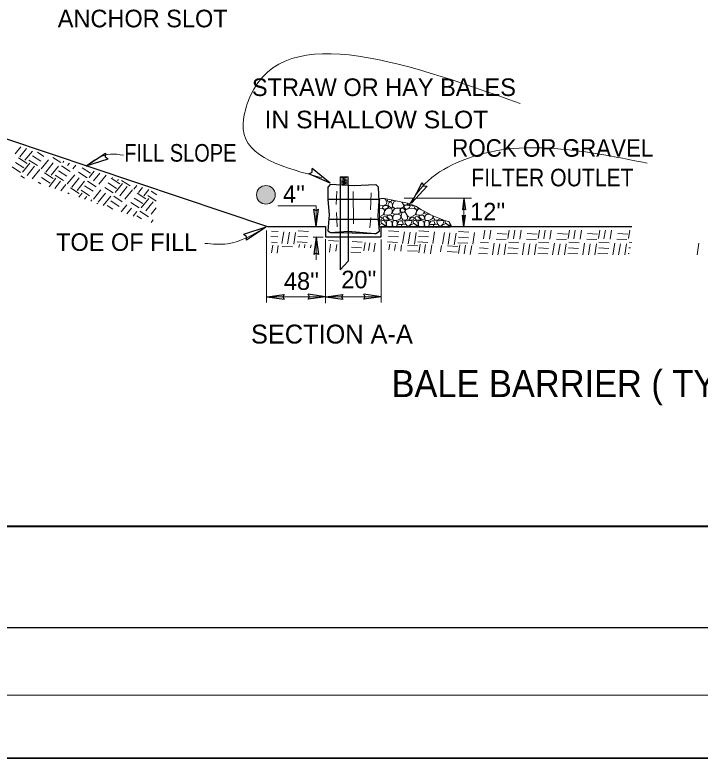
# Model space of a CAD drawing. Extents: x -120 to 879, y -38 to 233.
# Drawn here: x 571.1 to 621.8, y -38.3 to 16.6 of the extents above; entities that cross this region are included whole.
import ezdxf
from ezdxf.enums import TextEntityAlignment as Align

# ---------------------------------------------------------------- set-up
doc = ezdxf.new("R2010")
doc.units = 0
doc.header["$LTSCALE"] = 0.52
doc.layers.add('1', color=7, linetype='Continuous', lineweight=13)

msp = doc.modelspace()

# ---------------------------------------------------------------- hatches: boundary and pattern name
at = {"layer": '1'}
msp.add_hatch(color=256, dxfattribs=at).paths.add_polyline_path([(590.3531, 3.3192, 1), (588.9769, 3.3192, 1)])

# ---------------------------------------------------------------- linework, layer by layer
for p, q in [((571.1284, 6.3537), (571.5493, 6.8749)), ((571.4684, 6.1188), (571.9663, 6.7357)), ((571.376, 6.0583), (572.0147, 5.6436)), ((571.8566, 5.8773), (572.4049, 6.5565)), ((572.4075, 6.2139), (573.0282, 5.8117)), ((572.7842, 6.4629), (573.2633, 6.1519)), ((573.9254, 6.0823), (574.5179, 5.6982)), ((571.159, 5.7056), (571.7798, 5.3033)), ((571.6721, 4.9881), (572.2204, 5.6673)), ((572.1548, 5.8861), (572.7755, 5.4838)), ((573.0588, 5.2393), (573.607, 5.9184)), ((573.3987, 5.0044), (573.947, 5.6836)), ((574.663, 5.7108), (574.7428, 5.8096)), ((575.0031, 5.476), (575.16, 5.6704)), ((575.3913, 5.2344), (575.6194, 5.5172)), ((570.9062, 5.3778), (571.5269, 4.9755)), ((572.0121, 4.7532), (572.5604, 5.4325)), ((572.4003, 4.5118), (572.9485, 5.191)), ((573.7869, 4.7628), (574.3351, 5.4421)), ((574.3378, 5.0995), (574.9585, 4.6972)), ((574.5549, 5.4521), (575.1935, 5.0375)), ((575.8274, 4.986), (576.4483, 4.5838)), ((576.0802, 5.3139), (576.701, 4.9116)), ((576.5933, 4.5964), (576.9724, 5.0658)), ((571.5639, 4.7293), (571.8296, 4.5569)), ((573.0892, 4.5911), (573.71, 4.1889)), ((573.3063, 4.9437), (573.945, 4.5293)), ((573.6421, 3.923), (574.1508, 4.5528)), ((574.085, 4.7716), (574.7057, 4.3694)), ((574.989, 4.1248), (575.5373, 4.8039)), ((575.329, 3.8899), (575.8773, 4.5693)), ((576.9333, 4.3615), (577.3895, 4.9268)), ((577.3215, 4.12), (577.8489, 4.7735)), ((578.2276, 4.552), (578.8663, 4.1374)), ((578.32, 4.6126), (578.3224, 4.6155)), ((578.7081, 4.3711), (578.7817, 4.4623)), ((572.8365, 4.2633), (573.0328, 4.136)), ((574.0553, 3.7785), (574.4907, 4.318)), ((574.5099, 3.6195), (574.8788, 4.0765)), ((575.7171, 3.6484), (576.2654, 4.3276)), ((576.2681, 3.985), (576.8888, 3.5828)), ((576.4851, 4.3376), (577.1238, 3.923)), ((577.7577, 3.8716), (578.3785, 3.4693)), ((578.0105, 4.1994), (578.6313, 3.7973)), ((578.5236, 3.4819), (579.0719, 4.1611)), ((578.8636, 3.2471), (579.4119, 3.9263)), ((579.0063, 4.3799), (579.627, 3.9777)), ((579.9103, 3.7331), (580.1347, 4.011)), ((580.2503, 3.4983), (580.5519, 3.8718)), ((575.0195, 3.4768), (575.1384, 3.3998)), ((575.2366, 3.8293), (575.8753, 3.4147)), ((575.8491, 3.1511), (576.081, 3.4383)), ((576.0153, 3.6572), (576.636, 3.2549)), ((576.9193, 3.0103), (577.4676, 3.6895)), ((577.2593, 2.7755), (577.8076, 3.4547)), ((579.2518, 3.0055), (579.8001, 3.6848)), ((580.1579, 3.4376), (580.7966, 3.023)), ((580.6384, 3.2567), (581.0113, 3.7186)), ((581.1893, 3.5933), (581.6128, 3.3189)), ((594.8969, 3.5903), (594.8479, 2.6103)), ((596.1157, 3.5653), (596.1452, 1.1741)), ((597.4486, 3.4575), (597.3897, 2.2031)), ((576.262, 3.0067), (576.4209, 3.2036)), ((576.7167, 2.8478), (576.8091, 2.9621)), ((577.6474, 2.5339), (578.1957, 3.2132)), ((578.1984, 2.8706), (578.8191, 2.4683)), ((578.4154, 3.2232), (579.0541, 2.8086)), ((579.688, 2.7571), (580.3088, 2.3549)), ((579.9408, 3.085), (580.5615, 2.6827)), ((580.4539, 2.3675), (581.0023, 3.0466)), ((580.7939, 2.1326), (581.3423, 2.8119)), ((580.9366, 3.2655), (581.5573, 2.8632)), ((599.0521, 2.8764), (599.0357, 2.933)), ((599.1414, 2.9113), (599.0521, 2.8764)), ((599.8927, 3.0772), (600.6052, 3.0772)), ((600.8037, 3.0772), (604.8492, 3.0772)), ((604.3057, 0.9562), (604.3057, 3.0575)), ((577.1669, 2.7148), (577.249, 2.6615)), ((577.9456, 2.5427), (578.3641, 2.2715)), ((578.9792, 2.0564), (579.3979, 2.575)), ((579.3922, 1.912), (579.7379, 2.3403)), ((581.1821, 1.8911), (581.5508, 2.348)), ((590.5541, 2.4975), (593.3783, 2.4975)), ((593.3783, 0.9759), (593.3783, 2.4975)), ((600.1527, 2.6058), (600.1385, 2.6993)), ((579.8469, 1.7529), (580.126, 2.0987)), ((580.1286, 1.7561), (580.4697, 1.5351)), ((580.3457, 2.1088), (580.9844, 1.6941)), ((594.8898, 2.0114), (594.9388, 0.953)), ((601.8354, 1.8527), (601.8352, 1.8527)), ((601.8356, 1.8526), (601.8354, 1.8527)), ((601.8357, 1.8525), (601.8356, 1.8526)), ((581.1861, 1.2846), (581.3283, 1.4606)), ((597.4192, 1.6445), (597.3407, 0.8801)), ((602.4986, 1.5142), (602.5004, 1.5763)), ((589.72, 0.6799), (589.72, -4.6288)), ((590.0878, 0.646), (590.5758, 0.6205)), ((590.855, -0.2722), (590.9903, 0.5901)), ((591.2669, -0.3056), (591.4022, 0.5568)), ((592.0443, 0.6602), (592.8048, 0.6205)), ((598.731, 0.6602), (599.4914, 0.6205)), ((599.7707, -0.2722), (599.9059, 0.5901)), ((600.1825, -0.3056), (600.3177, 0.5568)), ((600.9599, 0.6602), (601.7203, 0.6205)), ((601.9112, 0.9788), (601.9114, 0.9794)), ((601.9995, -0.2722), (602.1348, 0.5901)), ((603.909, 0.6034), (604.6694, 0.5637)), ((605.7373, 0.0563), (605.8392, 0.7064)), ((606.1943, 0.0411), (606.2985, 0.7064)), ((607.5543, 0.0896), (607.6511, 0.7064)), ((607.9662, 0.0563), (608.0681, 0.7064)), ((608.4231, 0.0411), (608.5274, 0.7064)), ((609.7832, 0.0896), (609.88, 0.7064)), ((610.1951, 0.0563), (610.297, 0.7064)), ((610.652, 0.0411), (610.7563, 0.7064)), ((612.0121, 0.0896), (612.1089, 0.7064)), ((612.424, 0.0563), (612.5259, 0.7064)), ((612.8809, 0.0411), (612.9852, 0.7064)), ((614.241, 0.0896), (614.3378, 0.7064)), ((614.6529, 0.0563), (614.7548, 0.7064)), ((615.1098, 0.0411), (615.2141, 0.7064)), ((616.4699, 0.0896), (616.5667, 0.7064)), ((590.0284, 0.2347), (590.5424, 0.2083)), ((591.7238, -0.3207), (591.859, 0.5417)), ((592.0327, 0.2463), (592.7713, 0.2083)), ((593.1713, 0.1894), (593.9107, 0.1894)), ((593.3783, -1.4972), (593.3783, 0.1894)), ((594.0832, -4.6854), (594.0832, 0.0445)), ((598.1939, -4.6476), (598.1939, 0.0139)), ((598.7193, 0.2463), (599.458, 0.2083)), ((600.6394, -0.3207), (600.7747, 0.5417)), ((600.9483, 0.2463), (601.6869, 0.2083)), ((602.7197, -0.3289), (602.855, 0.5333)), ((603.1316, -0.3623), (603.2668, 0.5001)), ((603.5885, -0.3774), (603.7237, 0.4849)), ((603.8973, 0.1896), (604.636, 0.1516)), ((604.9486, -0.3289), (605.0839, 0.5333)), ((606.6962, 0.0441), (607.4349, 0.0061)), ((606.7513, 0.4544), (607.4899, 0.4164)), ((608.9251, 0.0441), (609.6638, 0.0061)), ((608.9801, 0.4544), (609.7188, 0.4164)), ((611.154, 0.0441), (611.8927, 0.0061)), ((611.209, 0.4544), (611.9477, 0.4164)), ((613.3829, 0.0441), (614.1216, 0.0061)), ((613.4379, 0.4544), (614.1766, 0.4164)), ((615.6118, 0.0441), (616.3505, 0.0061)), ((615.6668, 0.4544), (616.4055, 0.4164)), ((590.086, -0.1813), (590.4874, -0.202)), ((590.1788, -0.3995), (590.0912, -0.9695)), ((590.577, -0.4205), (590.4893, -0.9905)), ((590.8789, -0.4928), (591.6393, -0.5325)), ((591.9777, -0.164), (592.7163, -0.202)), ((592.1378, -0.3597), (592.1035, -0.5799)), ((592.519, -0.5923), (592.5557, -0.354)), ((593.0119, -0.3737), (592.9733, -0.6092)), ((594.2953, -0.0635), (595.0341, -0.1015)), ((594.359, -0.9127), (594.4496, -0.3326)), ((594.9044, -0.343), (594.825, -0.8523)), ((596.0392, -0.1404), (596.7779, -0.1784)), ((596.9137, -0.8272), (597.0121, -0.2002)), ((597.2609, -0.7862), (597.3468, -0.2376)), ((597.6393, -0.8957), (597.7383, -0.263)), ((598.6643, -0.164), (599.403, -0.202)), ((598.7628, -0.7531), (598.8307, -0.3207)), ((599.1739, -0.7912), (599.2424, -0.354)), ((599.6265, -0.8332), (599.6993, -0.3691)), ((600.1328, -0.4043), (600.8932, -0.444)), ((600.8932, -0.164), (601.6319, -0.202)), ((600.9597, -0.9568), (601.0595, -0.3207)), ((601.3708, -0.9949), (601.4713, -0.354)), ((601.8235, -1.0368), (601.9282, -0.3691)), ((602.5756, -0.8899), (602.6484, -0.4258)), ((603.0819, -0.4611), (603.8423, -0.5008)), ((603.8423, -0.2208), (604.581, -0.2587)), ((603.9088, -1.0136), (604.0086, -0.3774)), ((604.3199, -1.0517), (604.4204, -0.4108)), ((604.7726, -1.0936), (604.8773, -0.4258)), ((605.5304, -0.1974), (606.1215, -0.2282)), ((606.4013, -1.1174), (606.536, -0.2587)), ((606.8184, -1.1174), (606.9478, -0.292)), ((607.2777, -1.1174), (607.4048, -0.3071)), ((607.59, -0.1886), (608.3504, -0.2282)), ((608.6302, -1.1174), (608.7649, -0.2587)), ((609.0473, -1.1174), (609.1767, -0.292)), ((609.5066, -1.1174), (609.6336, -0.3071)), ((609.8189, -0.1886), (610.5793, -0.2282)), ((610.8591, -1.1174), (610.9938, -0.2587)), ((611.2763, -1.1174), (611.4056, -0.292)), ((611.7355, -1.1174), (611.8625, -0.3071)), ((612.0478, -0.1886), (612.8082, -0.2282)), ((613.088, -1.1174), (613.2228, -0.2587)), ((613.5051, -1.1174), (613.6345, -0.292)), ((613.9644, -1.1174), (614.0914, -0.3071)), ((614.2767, -0.1886), (615.0371, -0.2282)), ((615.3169, -1.1174), (615.4516, -0.2587)), ((615.734, -1.1174), (615.8634, -0.292)), ((616.1933, -1.1174), (616.3203, -0.3071)), ((616.5056, -0.1886), (616.6998, -0.1987)), ((621.5347, -1.1058), (621.6694, -0.2471)), ((595.1587, -1.0768), (595.1676, -1.0201)), ((595.9533, -0.9097), (596.6921, -0.9477)), ((595.9829, -0.5547), (596.7217, -0.5927)), ((600.1212, -0.8182), (600.8598, -0.8562)), ((603.0702, -0.8749), (603.8089, -0.9129)), ((605.3668, -1.0165), (606.0331, -1.0508)), ((605.4484, -0.6076), (606.0881, -0.6405)), ((607.5233, -1.0128), (608.262, -1.0508)), ((607.5783, -0.6025), (608.317, -0.6405)), ((609.7523, -1.0128), (610.4909, -1.0508)), ((609.8072, -0.6025), (610.5459, -0.6405)), ((611.9811, -1.0128), (612.7198, -1.0508)), ((612.0361, -0.6025), (612.7748, -0.6405)), ((614.21, -1.0128), (614.9488, -1.0508)), ((614.265, -0.6025), (615.0037, -0.6405)), ((616.4389, -1.0128), (616.513, -1.0166)), ((616.4939, -0.6025), (616.6063, -0.6082)), ((589.7496, -4.2115), (594.1411, -4.2115)), ((598.1939, -4.2115), (594.1411, -4.2115)), ((512.733, -33.6698), (872.7477, -33.6698))]:
    msp.add_line(p, q, dxfattribs=at)
at = {"layer": '1', "lineweight": 25}
for p, q in [((576.3739, 5.4636), (577.8098, 6.4087)), ((576.3739, 5.4636), (578.0115, 5.9863)), ((594.4142, 4.1752), (593.0878, 5.2686)), ((594.4142, 4.1752), (592.8421, 4.8703)), ((595.7532, 4.0651), (595.7532, -1.5765)), ((600.4151, 2.6924), (601.2033, 4.22)), ((600.4151, 2.6924), (601.5862, 3.9508)), ((594.2342, 3.0067), (598.0366, 3.0067)), ((604.3053, 3.0573), (604.1882, 2.2058)), ((604.3053, 3.0573), (604.4222, 2.2058)), ((593.379, 0.9762), (593.2035, 2.2534)), ((593.379, 0.9762), (593.5545, 2.2534)), ((604.3061, 0.9564), (604.1891, 1.8079)), ((604.3061, 0.9564), (604.4231, 1.8079)), ((594.3126, 1.5171), (597.9502, 1.5171)), ((589.655, 0.9303), (588.0207, 0.3975)), ((589.655, 0.9303), (588.225, -0.0236)), ((594.0696, 0.9759), (594.0696, 0.2028)), ((598.1951, 0.9759), (616.7035, 0.9759)), ((598.1951, 0.2028), (598.1951, 0.9759)), ((593.3777, 0.1892), (593.2022, -1.0881)), ((593.3777, 0.1892), (593.5532, -1.0881)), ((594.0696, 0.2028), (598.1951, 0.2028)), ((589.7498, -4.2122), (591.0271, -4.0367)), ((589.7498, -4.2122), (591.0271, -4.3877)), ((594.0653, -4.2109), (592.7881, -4.0354)), ((594.0653, -4.2109), (592.7881, -4.3864)), ((594.0847, -4.2122), (595.3619, -4.0367)), ((594.0847, -4.2122), (595.3619, -4.3877)), ((598.1758, -4.2109), (596.8986, -4.0354)), ((598.1758, -4.2109), (596.8986, -4.3864)), ((527.7337, -28.6692), (872.7477, -28.6692))]:
    msp.add_line(p, q, dxfattribs=at)
at = {"layer": '1', "lineweight": 40}
msp.add_line((542.7342, -21.169), (867.7471, -21.169), dxfattribs=at)
at = {"layer": '1', "lineweight": 35}
msp.add_lwpolyline([(507.1516, 233.0296), (878.9717, 233.0296), (878.9717, -38.3201), (507.1516, -38.3201)], close=True, dxfattribs=at)
at = {"layer": '1', "lineweight": 25}
for points in [[(547.9314, 8.5721), (567.1647, 8.5721), (589.7767, 0.9759), (594.0696, 0.9759)], [(577.8098, 6.4087), (577.7927, 6.1386), (578.0115, 5.9863)], [(592.8421, 4.8703), (593.0783, 5.0023), (593.0878, 5.2686)], [(597.7633, 4.0693), (596.1844, 3.9965), (594.4204, 4.0945), (594.244, 3.8887), (594.2342, 2.9773), (594.342, 1.8405), (594.244, 0.6547), (594.44, 0.5273)], [(595.1652, 4.0651), (595.1652, -2.2331), (595.7532, -1.5765)], [(597.7803, 0.4632), (598.0567, 0.642), (597.9686, 1.769), (598.047, 2.847), (597.9783, 3.8956), (597.7922, 4.072), (597.7649, 4.0703)], [(601.2033, 4.22), (601.3209, 3.9762), (601.5862, 3.9508)], [(593.2035, 2.2534), (593.3808, 2.1546), (593.5545, 2.2534)], [(604.4222, 2.2058), (604.304, 2.2717), (604.1882, 2.2058)], [(604.1891, 1.8079), (604.3072, 1.7421), (604.4231, 1.8079)], [(594.44, 0.5273), (595.7434, 0.6351), (597.723, 0.4587), (597.7803, 0.4632)], [(588.225, -0.0236), (588.2403, 0.2467), (588.0207, 0.3975)], [(594.44, 0.5273), (596.0303, 0.507), (597.6936, 0.4587)], [(593.5532, -1.0881), (593.3759, -0.9892), (593.2022, -1.0881)], [(591.0271, -4.0367), (590.9282, -4.2139), (591.0271, -4.3877)], [(592.7881, -4.3864), (592.8869, -4.2091), (592.7881, -4.0354)], [(595.3619, -4.0367), (595.2631, -4.2139), (595.3619, -4.3877)], [(596.8986, -4.3864), (596.9974, -4.2091), (596.8986, -4.0354)]]:
    msp.add_lwpolyline(points, dxfattribs=at)
at = {"layer": '1'}
for points in [[(595.1652, 4.0651), (595.7532, 4.0651), (595.7532, 4.6531), (595.1652, 4.6531), (595.1652, 4.0651), (595.7237, 4.1729), (595.2044, 4.1729), (595.7237, 4.2905), (595.2142, 4.2905), (595.6944, 4.4081), (595.2142, 4.3885), (595.7237, 4.5061), (595.2044, 4.4767), (595.2044, 4.4767), (595.7237, 4.6335), (595.2044, 4.5649)], [(598.441, 3.0475), (598.5133, 2.97), (598.6108, 2.7552), (598.56, 2.6154), (598.3869, 2.5312), (598.1494, 2.5033), (598.0557, 2.5221)], [(598.6011, 3.0177), (598.6386, 2.9193), (598.6737, 2.8443), (598.7877, 2.8185), (598.9187, 2.8268), (598.9662, 2.9472)], [(599.0425, 2.4004), (599.0198, 2.55), (599.1317, 2.7927), (599.2842, 2.8798)], [(599.756, 2.7756), (599.7663, 2.7646), (599.8637, 2.5497), (599.8129, 2.41), (599.6398, 2.3258), (599.4023, 2.2979), (599.169, 2.3446), (599.0425, 2.4004)], [(599.7237, 2.7827), (599.7287, 2.7647), (599.8221, 2.6247), (599.8732, 2.5593), (599.99, 2.5593), (600.1158, 2.5967), (600.132, 2.7018)], [(598.4165, 2.2331), (598.4392, 2.0835), (598.3273, 1.8408), (598.0521, 1.6836)], [(598.0549, 2.3354), (598.0567, 2.3356), (598.29, 2.2889), (598.4165, 2.2331)], [(600.6297, 2.5171), (600.5125, 2.5033), (600.2792, 2.55), (600.1527, 2.6058)], [(600.7122, 2.4865), (600.6632, 2.4658), (600.655, 2.3679), (600.705, 2.2989)], [(600.705, 2.2989), (600.7594, 2.2635), (600.8636, 2.2737), (600.9848, 2.3261)], [(600.7692, 1.8408), (600.7648, 1.9808), (600.8115, 2.1393), (600.9186, 2.2514), (601.035, 2.2947)], [(598.0519, 1.6472), (598.215, 1.6729), (598.2525, 1.626), (598.2387, 1.5421)], [(601.3612, 2.1071), (601.3292, 1.9342), (601.1567, 1.8502), (600.9327, 1.8221), (600.7692, 1.8408)], [(601.4294, 1.9062), (601.3827, 2.0088), (601.4048, 2.0837)], [(601.8352, 1.8527), (601.7546, 1.8781), (601.5729, 1.8633), (601.4398, 1.7939), (601.4017, 1.6064), (601.4444, 1.4533)], [(601.754, 1.8964), (601.7186, 1.8875), (601.4294, 1.9062)], [(601.4444, 1.4533), (601.5912, 1.4264), (601.7644, 1.4472), (601.9169, 1.5185), (601.9892, 1.5589), (602.0069, 1.6746), (601.9932, 1.7743)], [(602.0322, 1.7591), (602.0319, 1.7568), (602.0738, 1.5796), (602.1625, 1.4583), (602.3536, 1.4489), (602.4986, 1.5142)], [(598.05, 1.2088), (598.0702, 1.2493), (598.0844, 1.3985), (598.0509, 1.4022)], [(598.2387, 1.5421), (598.2058, 1.486), (598.1082, 1.4487), (598.0511, 1.4455)], [(598.0577, 1.0996), (598.2375, 1.2023), (598.3827, 1.1092), (598.5133, 0.9692), (598.5286, 0.9356)], [(598.6075, 1.3946), (598.5702, 1.25), (598.5786, 1.0758), (598.6327, 0.9341)], [(598.9594, 0.9293), (599.0087, 1.0546), (599.0073, 1.2367), (598.9475, 1.3746), (598.7633, 1.426), (598.6075, 1.3946)], [(599.0368, 0.9283), (599.0196, 0.9877), (599.0521, 1.081), (599.029, 1.1558), (599.0383, 1.3704), (599.1223, 1.4264), (599.2903, 1.4264), (599.3694, 1.3235), (599.3694, 1.0622), (599.2436, 0.9504), (599.1815, 0.9262)], [(600.1349, 0.9157), (600.1112, 1.0158), (600.0225, 1.1371), (599.8315, 1.1464), (599.6865, 1.0813)], [(600.2041, 0.9153), (600.2419, 0.9972), (600.6007, 1.2023), (600.7458, 1.1092), (600.8765, 0.9692), (600.9035, 0.9097)], [(600.9707, 1.3946), (600.9333, 1.25), (600.9417, 1.0758), (601.0017, 0.9185), (601.0062, 0.9088)], [(601.3136, 0.9064), (601.3719, 1.0546), (601.3704, 1.2367), (601.3107, 1.3746), (601.1265, 1.426), (600.9707, 1.3946)], [(601.4065, 0.9057), (601.3827, 0.9877), (601.4153, 1.081), (601.3921, 1.1558), (601.4015, 1.3704), (601.4854, 1.4264), (601.6533, 1.4264), (601.7325, 1.3235), (601.7325, 1.0622), (601.6067, 0.9504), (601.4905, 0.905)], [(602.5003, 0.906), (602.4744, 1.0158), (602.3857, 1.1371), (602.1946, 1.1464), (602.0496, 1.0813)], [(602.5639, 0.9082), (602.605, 0.9972), (602.9638, 1.2023), (603.109, 1.1092), (603.2396, 0.9692), (603.2563, 0.9323)], [(602.8282, 1.4484), (602.6707, 1.4393), (602.5867, 1.505), (602.618, 1.5304)], [(603.2392, 1.2641), (603.2721, 1.1683), (603.2817, 1.0308), (603.0567, 1.1421), (602.9225, 1.2492), (602.9133, 1.3892), (602.9542, 1.4)], [(603.3008, 1.1586), (603.3048, 1.0758), (603.3374, 0.9903)], [(599.3622, 0.9236), (599.4904, 0.9968), (599.6103, 0.92)], [(599.6865, 1.0813), (599.6821, 0.9318), (599.6856, 0.9193)], [(601.6902, 0.9034), (601.8536, 0.9968), (601.9987, 0.9037), (602.0013, 0.901)], [(602.0496, 1.0813), (602.0453, 0.9318), (602.0539, 0.9005)]]:
    msp.add_lwpolyline(points, dxfattribs=at)
for points in [[(598.0853, 3.0164), (598.1915, 3.0448), (598.418, 3.0518), (598.8357, 2.9739), (599.1471, 2.9102), (599.7558, 2.7756), (600.124, 2.7047), (600.7539, 2.471), (601.1716, 2.2089), (601.9502, 1.7911), (602.9483, 1.4015), (603.1961, 1.3377), (603.3659, 1.0474), (603.3093, 0.9341), (602.29, 0.8987), (599.6143, 0.9199), (598.1419, 0.9412), (598.0641, 1.0333), (598.0499, 1.1819), (598.057, 2.8039)], [(598.9933, 2.6496), (598.9461, 2.7472), (598.8525, 2.8033), (598.7808, 2.7487), (598.7179, 2.6629), (598.6883, 2.5622), (598.7652, 2.4629), (598.8858, 2.3808), (598.9986, 2.3598), (599.019, 2.5256)], [(598.3419, 2.2989), (598.3963, 2.2635), (598.5004, 2.2737), (598.6511, 2.3388), (598.7592, 2.4242), (598.6723, 2.4939), (598.579, 2.5314), (598.5136, 2.5314), (598.434, 2.5223), (598.3, 2.4658), (598.2919, 2.3679)], [(598.4061, 1.8408), (598.4017, 1.9808), (598.4483, 2.1393), (598.5554, 2.2514), (598.7563, 2.326), (598.9661, 2.3075), (598.999, 2.1114), (598.9661, 1.9342), (598.7936, 1.8502), (598.5696, 1.8221)], [(599.0662, 1.9062), (599.0196, 2.0088), (599.0662, 2.1673), (599.1733, 2.2793), (599.3742, 2.3539), (599.584, 2.3354), (599.6169, 2.1393), (599.584, 1.9621), (599.4303, 1.9062), (599.3554, 1.8875)], [(599.7804, 2.0275), (599.8875, 2.0463), (599.9671, 2.1208), (599.9342, 2.2047), (599.869, 2.2887), (599.7804, 2.3447), (599.6636, 2.2981), (599.5982, 2.2233), (599.5702, 2.1393), (599.6544, 2.0368)], [(600.0508, 2.5593), (599.9438, 2.5406), (599.8642, 2.466), (599.8971, 2.3821), (599.9623, 2.2981), (600.0508, 2.2421), (600.1677, 2.2887), (600.2796, 2.3821), (600.3308, 2.4848), (600.1769, 2.55)], [(600.7796, 2.2331), (600.8023, 2.0835), (600.6904, 1.8408), (600.3317, 1.6358), (600.1865, 1.7289), (600.0558, 1.8689), (599.9583, 2.0837), (600.0092, 2.2235), (600.1823, 2.3077), (600.4198, 2.3356), (600.6532, 2.2889)], [(598.3411, 1.5425), (598.374, 1.4864), (598.4717, 1.4492), (598.6354, 1.4397), (598.7704, 1.4679), (598.6025, 1.6543), (598.5233, 1.701), (598.3783, 1.7104), (598.3273, 1.6264)], [(598.7971, 1.5262), (598.899, 1.4879), (599.0052, 1.5117), (599.0196, 1.6006), (599.0063, 1.7063), (598.9586, 1.7993), (598.8342, 1.8187), (598.6904, 1.7952), (598.594, 1.7329), (598.6933, 1.5985)], [(599.0812, 1.4533), (599.2282, 1.4264), (599.4013, 1.4472), (599.5538, 1.5185), (599.6261, 1.5589), (599.6437, 1.6746), (599.6258, 1.8046), (599.3915, 1.8781), (599.2098, 1.8633), (599.0767, 1.7939), (599.0386, 1.6064)], [(600.1354, 1.5142), (600.1398, 1.6635), (600.0932, 1.8314), (599.9998, 1.9714), (599.9488, 2.0368), (599.8319, 2.0368), (599.7061, 1.9996), (599.6687, 1.7568), (599.7107, 1.5796), (599.7994, 1.4583), (599.9904, 1.4489)], [(600.6019, 1.5421), (600.569, 1.486), (600.4712, 1.4487), (600.3075, 1.4393), (600.2236, 1.505), (600.3729, 1.6262), (600.4008, 1.645), (600.5782, 1.6729), (600.6157, 1.626)], [(600.7042, 1.5425), (600.7371, 1.4864), (600.8348, 1.4492), (600.9986, 1.4397), (601.1336, 1.4679), (600.9657, 1.6543), (600.8865, 1.701), (600.7415, 1.7104), (600.6904, 1.6264)], [(601.1603, 1.5262), (601.2621, 1.4879), (601.3683, 1.5117), (601.3827, 1.6006), (601.3694, 1.7063), (601.3217, 1.7993), (601.1973, 1.8187), (601.0536, 1.7952), (600.9571, 1.7329), (601.0565, 1.5985)], [(598.3673, 1.4239), (598.4303, 1.4075), (598.4925, 1.3235), (598.5458, 1.1683), (598.5554, 1.0308), (598.3304, 1.1421), (598.1962, 1.2492), (598.1871, 1.3892), (598.2827, 1.4146)], [(599.4817, 1.3614), (599.4117, 1.2585), (599.3883, 1.156), (599.4771, 1.1185), (599.6823, 1.1372), (599.799, 1.1747), (599.7757, 1.3052), (599.7057, 1.3987), (599.5798, 1.4079)], [(600.0648, 1.4079), (599.9715, 1.3985), (599.9342, 1.3425), (599.9667, 1.2306), (599.9996, 1.1467), (600.0648, 1.0627), (600.1533, 1.0067), (600.2703, 1.0533), (600.3821, 1.1467), (600.4333, 1.2493), (600.4475, 1.3985), (600.2794, 1.4172), (600.2515, 1.4172), (600.1861, 1.4079), (600.1675, 1.4172)], [(600.7304, 1.4239), (600.7933, 1.4075), (600.8557, 1.3235), (600.909, 1.1683), (600.9186, 1.0308), (600.6936, 1.1421), (600.5594, 1.2492), (600.5503, 1.3892), (600.6458, 1.4146)], [(601.8448, 1.3614), (601.7748, 1.2585), (601.7515, 1.156), (601.8402, 1.1185), (602.0454, 1.1372), (602.1621, 1.1747), (602.1387, 1.3052), (602.0688, 1.3987), (601.9429, 1.4079)], [(602.4279, 1.4079), (602.3346, 1.3985), (602.2973, 1.3425), (602.3298, 1.2306), (602.3628, 1.1467), (602.4279, 1.0627), (602.5165, 1.0067), (602.6333, 1.0533), (602.7452, 1.1467), (602.7965, 1.2493), (602.8107, 1.3985), (602.6425, 1.4172), (602.6146, 1.4172), (602.5492, 1.4079), (602.5307, 1.4172)]]:
    msp.add_lwpolyline(points, close=True, dxfattribs=at)
msp.add_circle((589.665, 3.3192), 0.6881, dxfattribs=at)
for points in [[(608.4542, 10.08), (588.2856, 10.0395), (587.9951, 8.1657), (593.806, 4.5797)], [(617.8471, 5.6623), (603.7545, 5.6852), (601.4085, 4.1204), (600.2622, 2.5913)], [(579.1401, 6.2493), (578.1902, 6.332), (576.3732, 5.4642)], [(585.1544, -0.2687), (586.8285, -0.2968), (589.6557, 0.9297)]]:
    msp.add_spline(points, degree=3, dxfattribs=at)

# ---------------------------------------------------------------- texts
for s, height, p in [('ANCHOR SLOT', 1.3, (580.5617, 15.7029)), ('STRAW OR HAY BALES', 1.3, (598.3891, 10.6256)), ("4''", 1.3, (591.744, 2.729)), ("12''", 1.3, (606.0611, 1.4289)), ('TOE OF FILL', 1.3, (579.3742, -0.8235)), ("48''", 1.3, (592.2973, -3.707)), ("20''", 1.3, (596.538, -3.5904)), ('SECTION A-A', 1.4, (594.5456, -7.6728))]:
    msp.add_text(s, height=height, dxfattribs=at).set_placement(p, align=Align.CENTER)
for s, height, width, p in [('IN SHALLOW SLOT', 1.3, 1.05, (597.8345, 8.237)), ('ROCK OR GRAVEL', 1.3, 0.95, (610.867, 6.1332)), ('FILL SLOPE', 1.3, 0.85, (583.3434, 5.7726)), ('FILTER OUTLET', 1.3, 0.9, (610.8452, 3.9486)), ('BALE BARRIER ( TYPE    )', 2, 0.95, (614.4831, -11.6369))]:
    msp.add_text(s, height=height, dxfattribs=dict(at, width=width)).set_placement(p, align=Align.CENTER)

doc.saveas('drawing.dxf')
